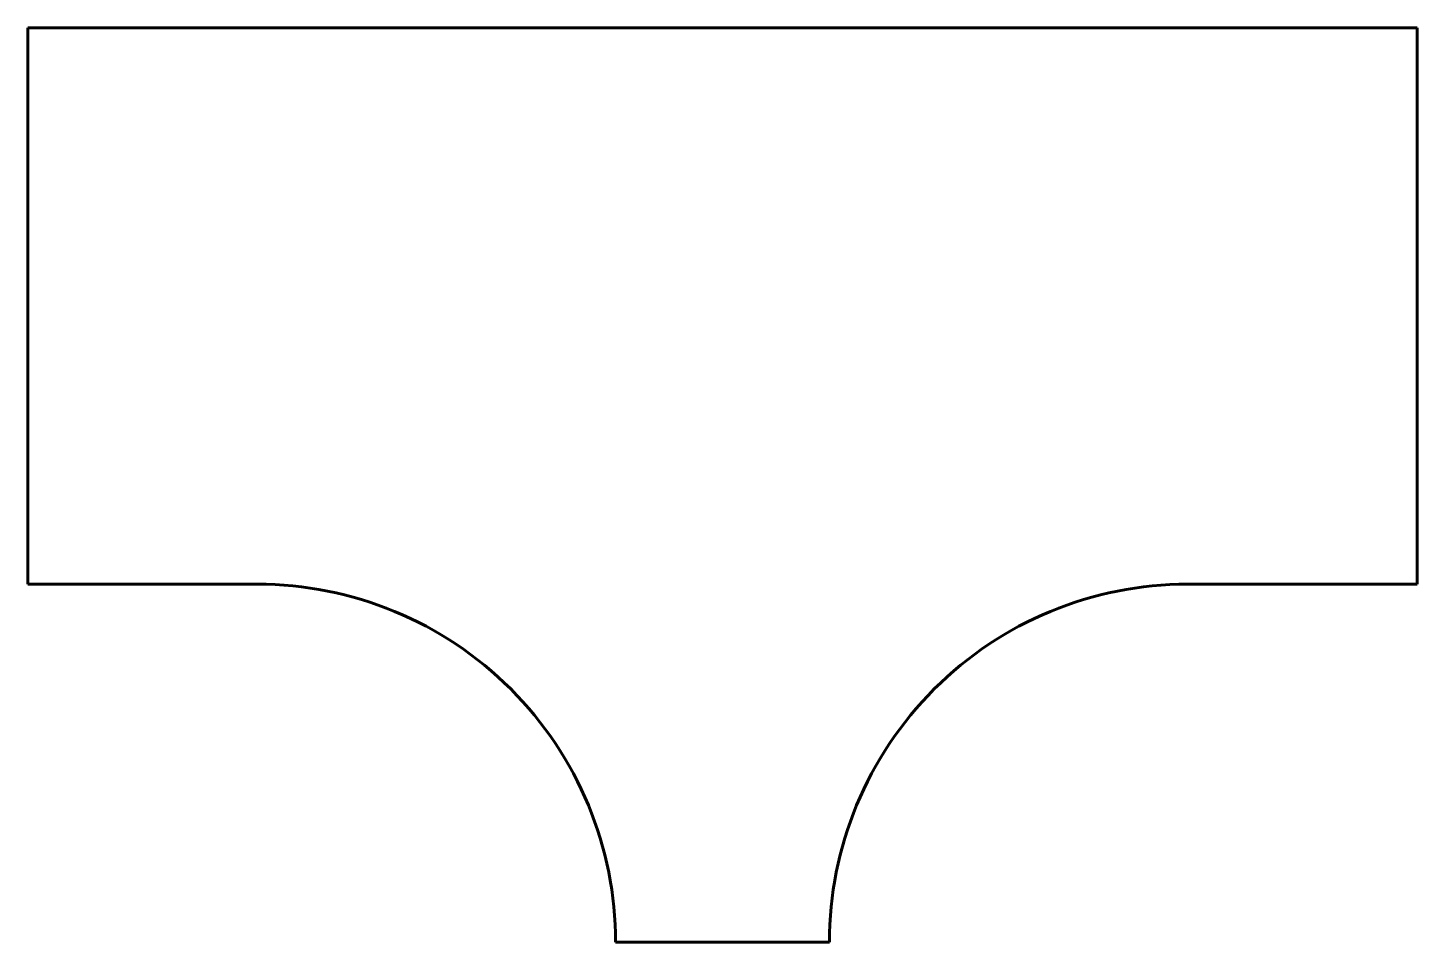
# Model space of a CAD drawing. Header units: millimetres. Extents: x -325 to 325, y -401 to 28.
import ezdxf

# ---------------------------------------------------------------- set-up
doc = ezdxf.new("R2010")
doc.units = ezdxf.units.MM
doc.linetypes.add('K5LT_BASIC', pattern=[0])
doc.layers.add('Системный слой', color=7, linetype='Continuous')

msp = doc.modelspace()

# ---------------------------------------------------------------- linework, layer by layer
at = {"layer": 'Системный слой', "color": 5, "linetype": 'K5LT_BASIC', "lineweight": 60, "true_color": 0x0000ff}
for p, q in [((-325, 27.5), (325, 27.5)), ((-325, 27.5), (-325, -232.88)), ((325, 27.5), (325, -232.88)), ((-325, -232.88), (-217.62, -232.88)), ((325, -232.88), (217.62, -232.88)), ((50, -400.5), (-50, -400.5))]:
    msp.add_line(p, q, dxfattribs=at)
for centre, start, end in [((-217.62, -400.5), 0, 90.00001), ((217.62, -400.5), 89.99999, 180.00001)]:
    msp.add_arc(centre, 167.62, start, end, dxfattribs=at)

doc.saveas('drawing.dxf')
